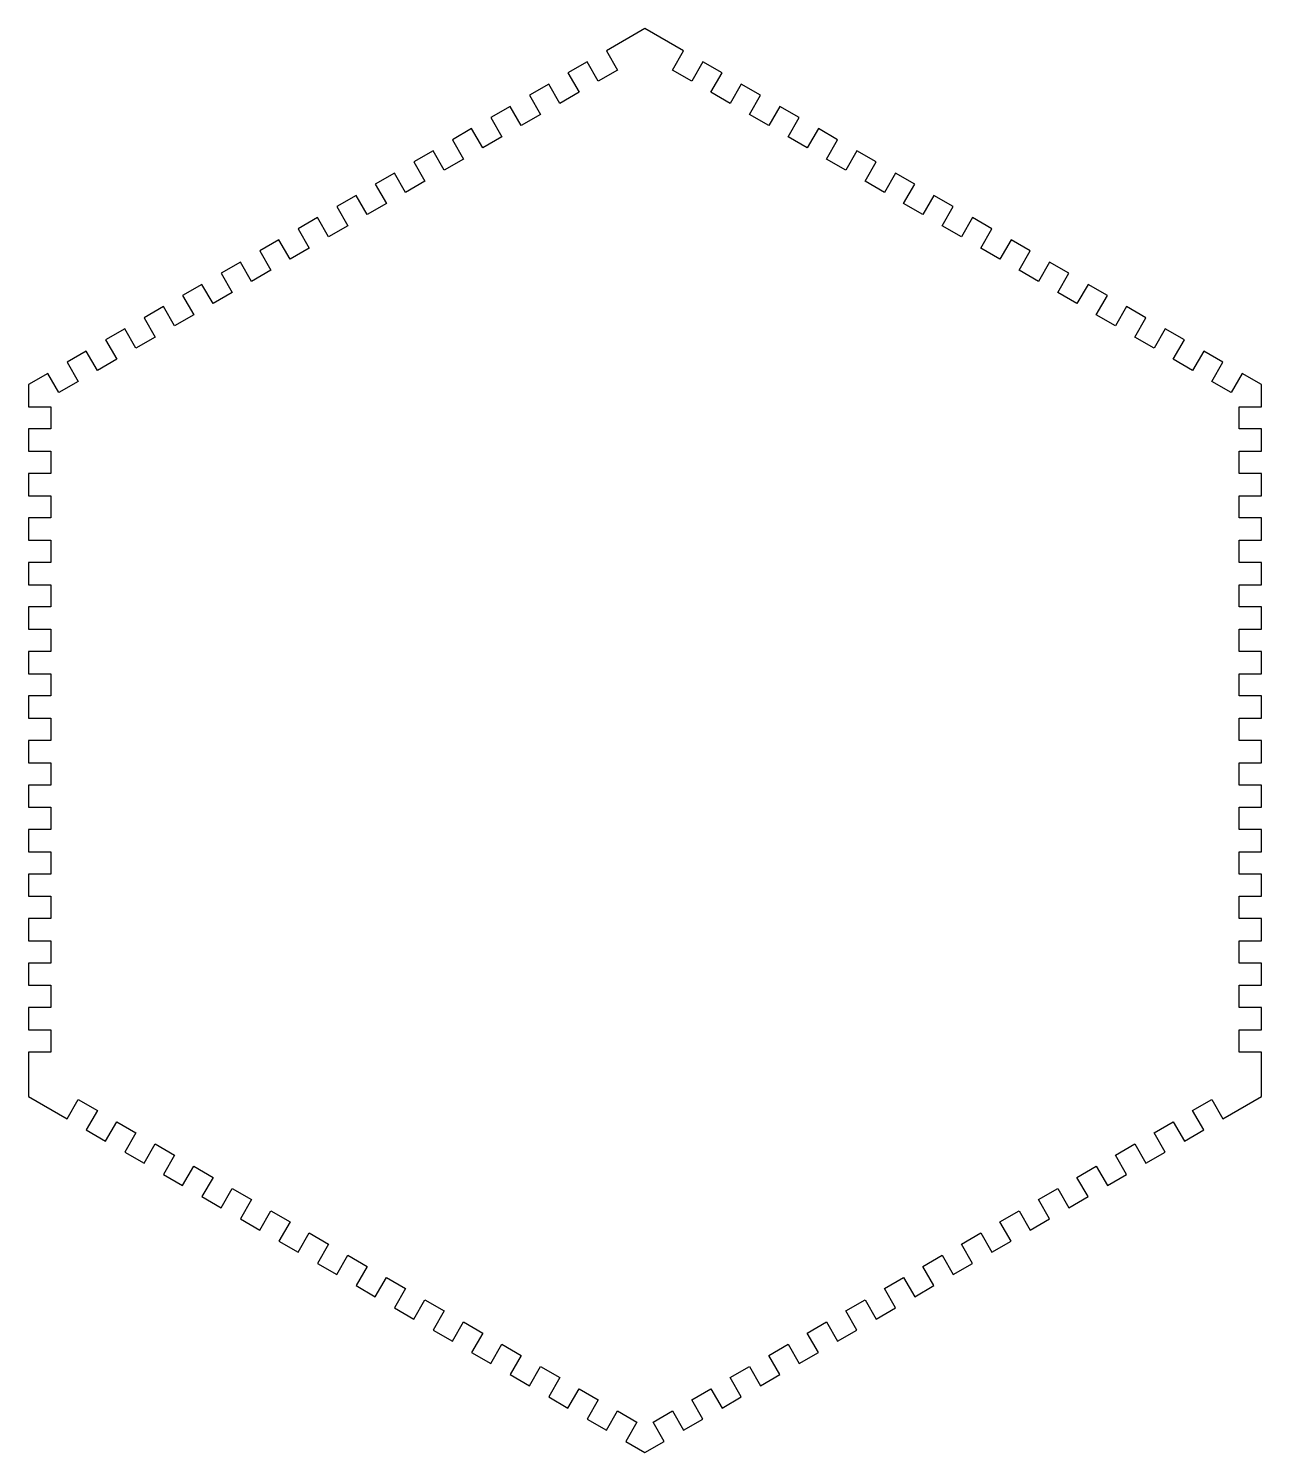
# Model space of a CAD drawing. Header units: millimetres. Extents: x -166 to 166, y -192 to 192.
import ezdxf

# ---------------------------------------------------------------- set-up
doc = ezdxf.new("R2010")
doc.units = ezdxf.units.MM
doc.layers.get('0').update_dxf_attribs({"linetype": 'CONTINUOUS'})

msp = doc.modelspace()

# ---------------------------------------------------------------- linework, layer by layer
for p, q in [((0, 192), (-10.39, 186)), ((10.39, 186), (0, 192)), ((-10.39, 186), (-7.39, 180.8)), ((7.39, 180.8), (10.39, 186)), ((-15.59, 183), (-20.78, 180)), ((-12.59, 177.8), (-15.59, 183)), ((-7.39, 180.8), (-12.59, 177.8)), ((12.59, 177.8), (7.39, 180.8)), ((15.59, 183), (12.59, 177.8)), ((20.78, 180), (15.59, 183)), ((-25.98, 177), (-31.18, 174)), ((-22.98, 171.8), (-25.98, 177)), ((-20.78, 180), (-17.78, 174.8)), ((17.78, 174.8), (20.78, 180)), ((25.98, 177), (22.98, 171.8)), ((31.18, 174), (25.98, 177)), ((-31.18, 174), (-28.18, 168.8)), ((-17.78, 174.8), (-22.98, 171.8)), ((22.98, 171.8), (17.78, 174.8)), ((28.18, 168.8), (31.18, 174)), ((-36.37, 171), (-41.57, 168)), ((-33.37, 165.8), (-36.37, 171)), ((36.37, 171), (33.37, 165.8)), ((41.57, 168), (36.37, 171)), ((-41.57, 168), (-38.57, 162.8)), ((-28.18, 168.8), (-33.37, 165.8)), ((33.37, 165.8), (28.18, 168.8)), ((38.57, 162.8), (41.57, 168)), ((-46.77, 165), (-51.96, 162)), ((-51.96, 162), (-48.96, 156.8)), ((-43.77, 159.8), (-46.77, 165)), ((-38.57, 162.8), (-43.77, 159.8)), ((43.77, 159.8), (38.57, 162.8)), ((46.77, 165), (43.77, 159.8)), ((51.96, 162), (46.77, 165)), ((48.96, 156.8), (51.96, 162)), ((-57.16, 159), (-62.35, 156)), ((-54.16, 153.8), (-57.16, 159)), ((57.16, 159), (54.16, 153.8)), ((62.35, 156), (57.16, 159)), ((-62.35, 156), (-59.35, 150.8)), ((-48.96, 156.8), (-54.16, 153.8)), ((54.16, 153.8), (48.96, 156.8)), ((59.35, 150.8), (62.35, 156)), ((-67.55, 153), (-72.75, 150)), ((-72.75, 150), (-69.75, 144.8)), ((-64.55, 147.8), (-67.55, 153)), ((-59.35, 150.8), (-64.55, 147.8)), ((64.55, 147.8), (59.35, 150.8)), ((67.55, 153), (64.55, 147.8)), ((72.75, 150), (67.55, 153)), ((69.75, 144.8), (72.75, 150)), ((-77.94, 147), (-83.14, 144)), ((-74.94, 141.8), (-77.94, 147)), ((77.94, 147), (74.94, 141.8)), ((83.14, 144), (77.94, 147)), ((-83.14, 144), (-80.14, 138.8)), ((-69.75, 144.8), (-74.94, 141.8)), ((74.94, 141.8), (69.75, 144.8)), ((80.14, 138.8), (83.14, 144)), ((-88.33, 141), (-93.53, 138)), ((-85.33, 135.8), (-88.33, 141)), ((-80.14, 138.8), (-85.33, 135.8)), ((85.33, 135.8), (80.14, 138.8)), ((88.33, 141), (85.33, 135.8)), ((93.53, 138), (88.33, 141)), ((-98.73, 135), (-103.92, 132)), ((-95.73, 129.8), (-98.73, 135)), ((-93.53, 138), (-90.53, 132.8)), ((90.53, 132.8), (93.53, 138)), ((98.73, 135), (95.73, 129.8)), ((103.92, 132), (98.73, 135)), ((-103.92, 132), (-100.92, 126.8)), ((-90.53, 132.8), (-95.73, 129.8)), ((95.73, 129.8), (90.53, 132.8)), ((100.92, 126.8), (103.92, 132)), ((-109.12, 129), (-114.32, 126)), ((-106.12, 123.8), (-109.12, 129)), ((-100.92, 126.8), (-106.12, 123.8)), ((106.12, 123.8), (100.92, 126.8)), ((109.12, 129), (106.12, 123.8)), ((114.32, 126), (109.12, 129)), ((-119.51, 123), (-124.71, 120)), ((-116.51, 117.8), (-119.51, 123)), ((-114.32, 126), (-111.32, 120.8)), ((111.32, 120.8), (114.32, 126)), ((119.51, 123), (116.51, 117.8)), ((124.71, 120), (119.51, 123)), ((-124.71, 120), (-121.71, 114.8)), ((-111.32, 120.8), (-116.51, 117.8)), ((116.51, 117.8), (111.32, 120.8)), ((121.71, 114.8), (124.71, 120)), ((-129.9, 117), (-135.1, 114)), ((-126.9, 111.8), (-129.9, 117)), ((129.9, 117), (126.9, 111.8)), ((135.1, 114), (129.9, 117)), ((-135.1, 114), (-132.1, 108.8)), ((-121.71, 114.8), (-126.9, 111.8)), ((126.9, 111.8), (121.71, 114.8)), ((132.1, 108.8), (135.1, 114)), ((-140.3, 111), (-145.49, 108)), ((-145.49, 108), (-142.49, 102.8)), ((-137.3, 105.8), (-140.3, 111)), ((-132.1, 108.8), (-137.3, 105.8)), ((137.3, 105.8), (132.1, 108.8)), ((140.3, 111), (137.3, 105.8)), ((145.49, 108), (140.3, 111)), ((142.49, 102.8), (145.49, 108)), ((-150.69, 105), (-155.88, 102)), ((-147.69, 99.8), (-150.69, 105)), ((150.69, 105), (147.69, 99.8)), ((155.88, 102), (150.69, 105)), ((-155.88, 102), (-152.88, 96.8)), ((-142.49, 102.8), (-147.69, 99.8)), ((147.69, 99.8), (142.49, 102.8)), ((152.88, 96.8), (155.88, 102)), ((-161.08, 99), (-166.28, 96)), ((-166.28, 96), (-166.28, 90)), ((-158.08, 93.8), (-161.08, 99)), ((-152.88, 96.8), (-158.08, 93.8)), ((158.08, 93.8), (152.88, 96.8)), ((161.08, 99), (158.08, 93.8)), ((166.28, 96), (161.08, 99)), ((166.28, 90), (166.28, 96)), ((-166.28, 90), (-160.28, 90)), ((-160.28, 90), (-160.28, 84)), ((160.28, 84), (160.28, 90)), ((160.28, 90), (166.28, 90)), ((-160.28, 84), (-166.28, 84)), ((-166.28, 84), (-166.28, 78)), ((166.28, 84), (160.28, 84)), ((166.28, 78), (166.28, 84)), ((-166.28, 78), (-160.28, 78)), ((-160.28, 78), (-160.28, 72)), ((160.28, 72), (160.28, 78)), ((160.28, 78), (166.28, 78)), ((-160.28, 72), (-166.28, 72)), ((-166.28, 72), (-166.28, 66)), ((166.28, 72), (160.28, 72)), ((166.28, 66), (166.28, 72)), ((-166.28, 66), (-160.28, 66)), ((-160.28, 66), (-160.28, 60)), ((160.28, 60), (160.28, 66)), ((160.28, 66), (166.28, 66)), ((-160.28, 60), (-166.28, 60)), ((-166.28, 60), (-166.28, 54)), ((166.28, 60), (160.28, 60)), ((166.28, 54), (166.28, 60)), ((-166.28, 54), (-160.28, 54)), ((-160.28, 54), (-160.28, 48)), ((160.28, 48), (160.28, 54)), ((160.28, 54), (166.28, 54)), ((-160.28, 48), (-166.28, 48)), ((-166.28, 48), (-166.28, 42)), ((166.28, 48), (160.28, 48)), ((166.28, 42), (166.28, 48)), ((-166.28, 42), (-160.28, 42)), ((-160.28, 42), (-160.28, 36)), ((160.28, 36), (160.28, 42)), ((160.28, 42), (166.28, 42)), ((-160.28, 36), (-166.28, 36)), ((-166.28, 36), (-166.28, 30)), ((166.28, 36), (160.28, 36)), ((166.28, 30), (166.28, 36)), ((-166.28, 30), (-160.28, 30)), ((-160.28, 30), (-160.28, 24)), ((160.28, 24), (160.28, 30)), ((160.28, 30), (166.28, 30)), ((-160.28, 24), (-166.28, 24)), ((-166.28, 24), (-166.28, 18)), ((166.28, 24), (160.28, 24)), ((166.28, 18), (166.28, 24)), ((-166.28, 18), (-160.28, 18)), ((-160.28, 18), (-160.28, 12)), ((160.28, 12), (160.28, 18)), ((160.28, 18), (166.28, 18)), ((-160.28, 12), (-166.28, 12)), ((-166.28, 12), (-166.28, 6)), ((166.28, 12), (160.28, 12)), ((166.28, 6), (166.28, 12)), ((-166.28, 6), (-160.28, 6)), ((-160.28, 6), (-160.28, 0)), ((160.28, 0), (160.28, 6)), ((160.28, 6), (166.28, 6)), ((-160.28, 0), (-166.28, 0)), ((-166.28, 0), (-166.28, -6)), ((166.28, 0), (160.28, 0)), ((166.28, -6), (166.28, 0)), ((-166.28, -6), (-160.28, -6)), ((-160.28, -6), (-160.28, -12)), ((160.28, -12), (160.28, -6)), ((160.28, -6), (166.28, -6)), ((-160.28, -12), (-166.28, -12)), ((-166.28, -12), (-166.28, -18)), ((166.28, -12), (160.28, -12)), ((166.28, -18), (166.28, -12)), ((-166.28, -18), (-160.28, -18)), ((-160.28, -18), (-160.28, -24)), ((160.28, -24), (160.28, -18)), ((160.28, -18), (166.28, -18)), ((-160.28, -24), (-166.28, -24)), ((-166.28, -24), (-166.28, -30)), ((166.28, -24), (160.28, -24)), ((166.28, -30), (166.28, -24)), ((-166.28, -30), (-160.28, -30)), ((-160.28, -30), (-160.28, -36)), ((160.28, -36), (160.28, -30)), ((160.28, -30), (166.28, -30)), ((-160.28, -36), (-166.28, -36)), ((-166.28, -36), (-166.28, -42)), ((166.28, -36), (160.28, -36)), ((166.28, -42), (166.28, -36)), ((-166.28, -42), (-160.28, -42)), ((-160.28, -42), (-160.28, -48)), ((160.28, -48), (160.28, -42)), ((160.28, -42), (166.28, -42)), ((-160.28, -48), (-166.28, -48)), ((-166.28, -48), (-166.28, -54)), ((166.28, -48), (160.28, -48)), ((166.28, -54), (166.28, -48)), ((-166.28, -54), (-160.28, -54)), ((-160.28, -54), (-160.28, -60)), ((160.28, -60), (160.28, -54)), ((160.28, -54), (166.28, -54)), ((-160.28, -60), (-166.28, -60)), ((-166.28, -60), (-166.28, -66)), ((166.28, -60), (160.28, -60)), ((166.28, -66), (166.28, -60)), ((-166.28, -66), (-160.28, -66)), ((-160.28, -66), (-160.28, -72)), ((160.28, -72), (160.28, -66)), ((160.28, -66), (166.28, -66)), ((-160.28, -72), (-166.28, -72)), ((-166.28, -72), (-166.28, -78)), ((166.28, -72), (160.28, -72)), ((166.28, -78), (166.28, -72)), ((-166.28, -78), (-160.28, -78)), ((-160.28, -78), (-160.28, -84)), ((160.28, -84), (160.28, -78)), ((160.28, -78), (166.28, -78)), ((-160.28, -84), (-166.28, -84)), ((-166.28, -84), (-166.28, -96)), ((166.28, -84), (160.28, -84)), ((166.28, -96), (166.28, -84)), ((-166.28, -96), (-155.88, -102)), ((-155.88, -102), (-152.88, -96.8)), ((-152.88, -96.8), (-147.69, -99.8)), ((-147.69, -99.8), (-150.69, -105)), ((147.69, -99.8), (152.88, -96.8)), ((150.69, -105), (147.69, -99.8)), ((152.88, -96.8), (155.88, -102)), ((155.88, -102), (166.28, -96)), ((-145.49, -108), (-142.49, -102.8)), ((-142.49, -102.8), (-137.3, -105.8)), ((137.3, -105.8), (142.49, -102.8)), ((142.49, -102.8), (145.49, -108)), ((-150.69, -105), (-145.49, -108)), ((-137.3, -105.8), (-140.3, -111)), ((140.3, -111), (137.3, -105.8)), ((145.49, -108), (150.69, -105)), ((-140.3, -111), (-135.1, -114)), ((-135.1, -114), (-132.1, -108.8)), ((-132.1, -108.8), (-126.9, -111.8)), ((126.9, -111.8), (132.1, -108.8)), ((132.1, -108.8), (135.1, -114)), ((135.1, -114), (140.3, -111)), ((-126.9, -111.8), (-129.9, -117)), ((-124.71, -120), (-121.71, -114.8)), ((-121.71, -114.8), (-116.51, -117.8)), ((116.51, -117.8), (121.71, -114.8)), ((121.71, -114.8), (124.71, -120)), ((129.9, -117), (126.9, -111.8)), ((-129.9, -117), (-124.71, -120)), ((-116.51, -117.8), (-119.51, -123)), ((119.51, -123), (116.51, -117.8)), ((124.71, -120), (129.9, -117)), ((-114.32, -126), (-111.32, -120.8)), ((-111.32, -120.8), (-106.12, -123.8)), ((106.12, -123.8), (111.32, -120.8)), ((111.32, -120.8), (114.32, -126)), ((-119.51, -123), (-114.32, -126)), ((-106.12, -123.8), (-109.12, -129)), ((109.12, -129), (106.12, -123.8)), ((114.32, -126), (119.51, -123)), ((-109.12, -129), (-103.92, -132)), ((-103.92, -132), (-100.92, -126.8)), ((-100.92, -126.8), (-95.73, -129.8)), ((-95.73, -129.8), (-98.73, -135)), ((95.73, -129.8), (100.92, -126.8)), ((98.73, -135), (95.73, -129.8)), ((100.92, -126.8), (103.92, -132)), ((103.92, -132), (109.12, -129)), ((-93.53, -138), (-90.53, -132.8)), ((-90.53, -132.8), (-85.33, -135.8)), ((85.33, -135.8), (90.53, -132.8)), ((90.53, -132.8), (93.53, -138)), ((-98.73, -135), (-93.53, -138)), ((-85.33, -135.8), (-88.33, -141)), ((88.33, -141), (85.33, -135.8)), ((93.53, -138), (98.73, -135)), ((-88.33, -141), (-83.14, -144)), ((-83.14, -144), (-80.14, -138.8)), ((-80.14, -138.8), (-74.94, -141.8)), ((-74.94, -141.8), (-77.94, -147)), ((74.94, -141.8), (80.14, -138.8)), ((77.94, -147), (74.94, -141.8)), ((80.14, -138.8), (83.14, -144)), ((83.14, -144), (88.33, -141)), ((-72.75, -150), (-69.75, -144.8)), ((-69.75, -144.8), (-64.55, -147.8)), ((64.55, -147.8), (69.75, -144.8)), ((69.75, -144.8), (72.75, -150)), ((-77.94, -147), (-72.75, -150)), ((-64.55, -147.8), (-67.55, -153)), ((67.55, -153), (64.55, -147.8)), ((72.75, -150), (77.94, -147)), ((-67.55, -153), (-62.35, -156)), ((-62.35, -156), (-59.35, -150.8)), ((-59.35, -150.8), (-54.16, -153.8)), ((54.16, -153.8), (59.35, -150.8)), ((59.35, -150.8), (62.35, -156)), ((62.35, -156), (67.55, -153)), ((-54.16, -153.8), (-57.16, -159)), ((-51.96, -162), (-48.96, -156.8)), ((-48.96, -156.8), (-43.77, -159.8)), ((43.77, -159.8), (48.96, -156.8)), ((48.96, -156.8), (51.96, -162)), ((57.16, -159), (54.16, -153.8)), ((-57.16, -159), (-51.96, -162)), ((-43.77, -159.8), (-46.77, -165)), ((46.77, -165), (43.77, -159.8)), ((51.96, -162), (57.16, -159)), ((-46.77, -165), (-41.57, -168)), ((-41.57, -168), (-38.57, -162.8)), ((-38.57, -162.8), (-33.37, -165.8)), ((33.37, -165.8), (38.57, -162.8)), ((38.57, -162.8), (41.57, -168)), ((41.57, -168), (46.77, -165)), ((-33.37, -165.8), (-36.37, -171)), ((-31.18, -174), (-28.18, -168.8)), ((-28.18, -168.8), (-22.98, -171.8)), ((22.98, -171.8), (28.18, -168.8)), ((28.18, -168.8), (31.18, -174)), ((36.37, -171), (33.37, -165.8)), ((-36.37, -171), (-31.18, -174)), ((-22.98, -171.8), (-25.98, -177)), ((25.98, -177), (22.98, -171.8)), ((31.18, -174), (36.37, -171)), ((-20.78, -180), (-17.78, -174.8)), ((-17.78, -174.8), (-12.59, -177.8)), ((12.59, -177.8), (17.78, -174.8)), ((17.78, -174.8), (20.78, -180)), ((-25.98, -177), (-20.78, -180)), ((-12.59, -177.8), (-15.59, -183)), ((15.59, -183), (12.59, -177.8)), ((20.78, -180), (25.98, -177)), ((-15.59, -183), (-10.39, -186)), ((-10.39, -186), (-7.39, -180.8)), ((-7.39, -180.8), (-2.2, -183.8)), ((-2.2, -183.8), (-5.2, -189)), ((2.2, -183.8), (7.39, -180.8)), ((5.2, -189), (2.2, -183.8)), ((7.39, -180.8), (10.39, -186)), ((10.39, -186), (15.59, -183)), ((-5.2, -189), (0, -192)), ((0, -192), (5.2, -189))]:
    msp.add_line(p, q)

doc.saveas('drawing.dxf')
